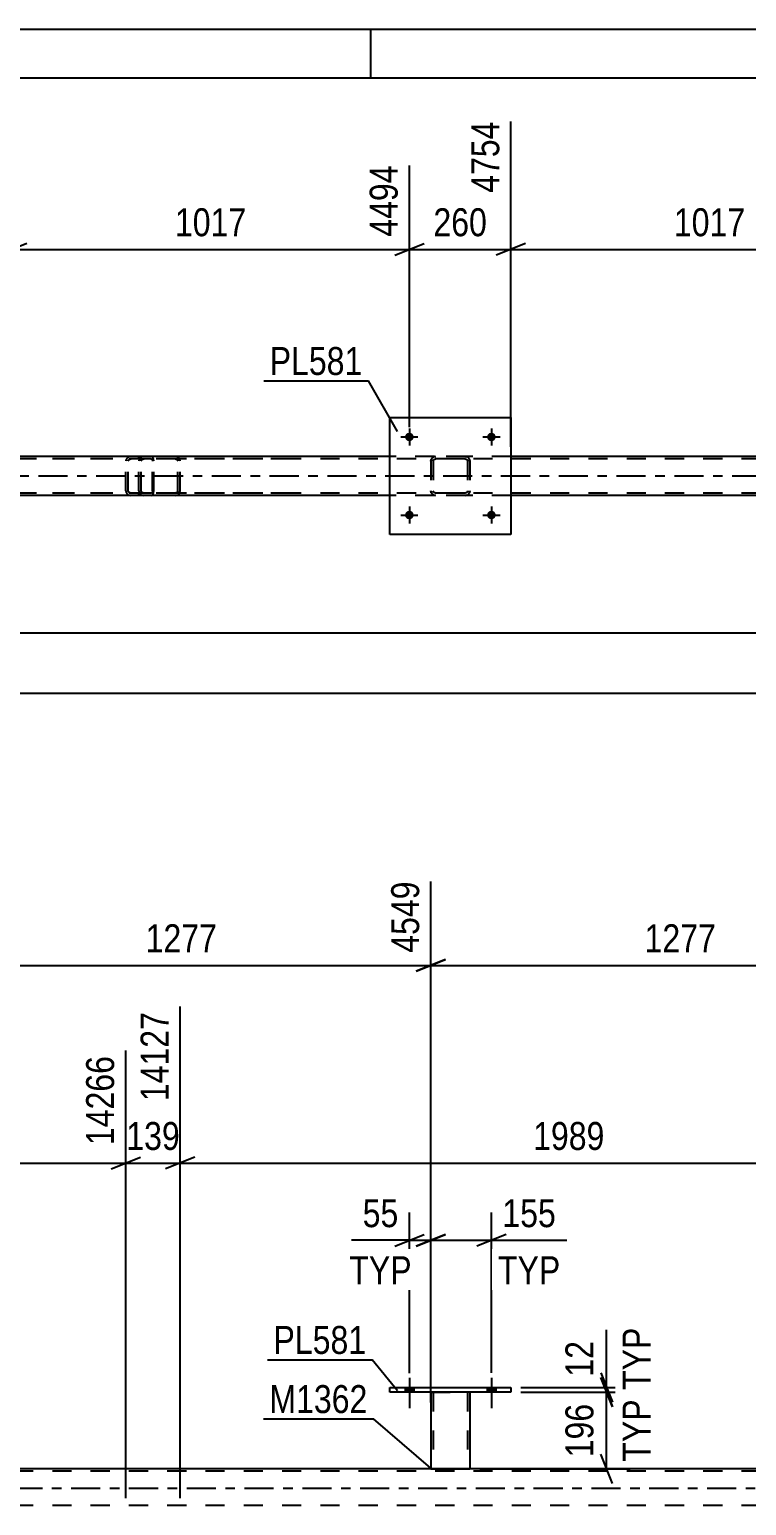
# Model space of a CAD drawing. Header units: millimetres. Extents: x 0 to 841, y 0 to 594.
# Drawn here: x 176.1 to 249.5, y 442.8 to 594 of the extents above; entities that cross this region are included whole.
import ezdxf

# ---------------------------------------------------------------- set-up
doc = ezdxf.new("R2010")
doc.units = ezdxf.units.MM
doc.linetypes.add('DXK_LINE_DOT2', pattern=[3.9198, 1.9599, -1.9599])
doc.linetypes.add('DXK_LINE_DOT3', pattern=[5.9187, 2.979, -0.9799, 0.9799, -0.9799])
doc.styles.add('Arial Narrow', font='ARIALN.TTF', dxfattribs={"height": 0.2})

# ---------------------------------------------------------------- blocks, each defined once
blk = doc.blocks.new('Unknown-272366151-1135')
at = {"color": 5, "linetype": 'Continuous'}
for p, q in [((841, 594), (0, 594)), ((211, 589), (211, 594)), ((836, 589), (5, 589))]:
    blk.add_line(p, q, dxfattribs=at)
blk = doc.blocks.new('Part-272366151-5568 - 5500')
at = {"color": 7, "linetype": 'DXK_LINE_DOT2'}
for p, q in [((756.58, 550.01), (94.12, 550.01)), ((225.36, 550.25), (212.96, 550.25)), ((756.58, 546.49), (94.12, 546.49)), ((225.36, 546.25), (212.96, 546.25))]:
    blk.add_line(p, q, dxfattribs=at)
at = {"color": 2, "linetype": 'Continuous'}
for p, q in [((212.96, 550.25), (174.28, 550.25)), ((264.04, 550.25), (225.36, 550.25)), ((212.96, 546.25), (174.28, 546.25)), ((264.04, 546.25), (225.36, 546.25))]:
    blk.add_line(p, q, dxfattribs=at)
at = {"color": 7, "linetype": 'DXK_LINE_DOT3'}
blk.add_line((94.12, 548.25), (756.58, 548.25), dxfattribs=at)
blk = doc.blocks.new('Part-272366151-5507 - 5500')
at = {"color": 7, "linetype": 'DXK_LINE_DOT2'}
for p, q in [((188.53, 550.25), (176.37, 550.25)), ((188.53, 550.01), (176.37, 550.01)), ((185.97, 549.95), (185.93, 549.77)), ((185.93, 546.73), (185.93, 549.77)), ((186.18, 549.77), (186.2, 549.86)), ((186.18, 546.73), (186.18, 549.77)), ((186.2, 549.86), (186.26, 549.94)), ((186.44, 550.25), (186.24, 550.21)), ((186.26, 549.94), (186.34, 549.99)), ((186.34, 549.99), (186.44, 550.01)), ((187.25, 550.01), (187.25, 550.25)), ((188.63, 550.21), (188.53, 550.25)), ((188.53, 550.01), (188.58, 549.99)), ((188.58, 549.99), (188.62, 549.94)), ((188.62, 549.94), (188.65, 549.86)), ((188.72, 550.11), (188.63, 550.21)), ((188.65, 549.86), (188.66, 549.77)), ((188.66, 546.73), (188.66, 549.77)), ((188.78, 549.95), (188.72, 550.11)), ((188.8, 549.77), (188.78, 549.95)), ((188.8, 546.73), (188.8, 549.77)), ((188.53, 546.49), (176.37, 546.49)), ((188.53, 546.25), (176.37, 546.25)), ((185.93, 546.73), (185.97, 546.54)), ((186.2, 546.64), (186.18, 546.73)), ((186.26, 546.56), (186.2, 546.64)), ((186.24, 546.28), (186.44, 546.25)), ((186.34, 546.51), (186.26, 546.56)), ((186.44, 546.49), (186.34, 546.51)), ((187.25, 546.28), (187.25, 546.49)), ((187.25, 546.25), (187.25, 546.28)), ((188.58, 546.51), (188.53, 546.49)), ((188.53, 546.25), (188.63, 546.28)), ((188.62, 546.56), (188.58, 546.51)), ((188.65, 546.64), (188.62, 546.56)), ((188.63, 546.28), (188.72, 546.39)), ((188.66, 546.73), (188.65, 546.64)), ((188.72, 546.39), (188.78, 546.54)), ((188.78, 546.54), (188.8, 546.73))]:
    blk.add_line(p, q, dxfattribs=at)
for centre, start, end in [((186.42, 549.75), 111.1941, 156.1506), ((186.42, 546.74), 203.8494, 248.8059)]:
    blk.add_arc(centre, 0.492, start, end, dxfattribs=at)
blk = doc.blocks.new('Part-272366151-7630 - 5500')
at = {"color": 2, "linetype": 'Continuous'}
for p, q in [((212.96, 542.25), (212.96, 554.25)), ((212.96, 554.25), (225.36, 554.25)), ((225.36, 554.25), (225.36, 542.25)), ((225.36, 542.25), (212.96, 542.25))]:
    blk.add_line(p, q, dxfattribs=at)
blk = doc.blocks.new('Part-272366151-5545 - 5500')
at = {"color": 7, "linetype": 'DXK_LINE_DOT2'}
for p, q in [((187.29, 549.95), (187.25, 549.77)), ((187.25, 546.73), (187.25, 549.77)), ((187.51, 549.77), (187.53, 549.86)), ((187.51, 546.73), (187.51, 549.77)), ((187.53, 549.86), (187.58, 549.94)), ((187.76, 550.25), (187.57, 550.21)), ((187.58, 549.94), (187.66, 549.99)), ((187.66, 549.99), (187.76, 550.01)), ((202.75, 550.25), (187.76, 550.25)), ((202.75, 550.01), (187.76, 550.01)), ((191.19, 550.21), (191, 550.25)), ((191, 550.01), (191.09, 549.99)), ((191.09, 549.99), (191.18, 549.94)), ((191.18, 549.94), (191.23, 549.86)), ((191.23, 549.86), (191.25, 549.77)), ((191.25, 546.73), (191.25, 549.77)), ((191.51, 549.77), (191.47, 549.95)), ((191.51, 546.73), (191.51, 549.77)), ((187.25, 546.73), (187.29, 546.54)), ((187.53, 546.64), (187.51, 546.73)), ((187.58, 546.56), (187.53, 546.64)), ((187.57, 546.28), (187.76, 546.25)), ((187.66, 546.51), (187.58, 546.56)), ((187.76, 546.49), (187.66, 546.51)), ((202.75, 546.49), (187.76, 546.49)), ((202.75, 546.25), (187.76, 546.25)), ((191.09, 546.51), (191, 546.49)), ((191, 546.25), (191.19, 546.28)), ((191.18, 546.56), (191.09, 546.51)), ((191.23, 546.64), (191.18, 546.56)), ((191.25, 546.73), (191.23, 546.64)), ((191.47, 546.54), (191.51, 546.73))]:
    blk.add_line(p, q, dxfattribs=at)
for centre, start, end in [((187.74, 549.75), 110.7583, 155.68), ((191.02, 549.75), 24.32, 69.2417), ((187.74, 546.75), 204.32, 249.2417), ((191.02, 546.75), 290.7583, 335.68)]:
    blk.add_arc(centre, 0.496, start, end, dxfattribs=at)
blk = doc.blocks.new('Part-272366151-7629 - 5500')
at = {"color": 7, "linetype": 'DXK_LINE_DOT2'}
for p, q in [((217.16, 549.77), (217.2, 549.95)), ((217.2, 549.95), (217.16, 549.77)), ((217.16, 549.77), (217.16, 546.73)), ((217.4, 549.77), (217.42, 549.86)), ((217.4, 549.77), (217.4, 546.73)), ((217.42, 549.86), (217.47, 549.94)), ((217.45, 550.21), (217.64, 550.25)), ((217.64, 550.25), (217.45, 550.21)), ((217.47, 549.94), (217.55, 549.99)), ((217.55, 549.99), (217.64, 550.01)), ((220.68, 550.25), (217.64, 550.25)), ((220.68, 550.01), (217.64, 550.01)), ((220.68, 550.25), (220.86, 550.21)), ((220.86, 550.21), (220.68, 550.25)), ((220.68, 550.01), (220.77, 549.99)), ((220.77, 549.99), (220.85, 549.94)), ((220.85, 549.94), (220.9, 549.86)), ((220.9, 549.86), (220.92, 549.77)), ((220.92, 549.77), (220.92, 546.73)), ((221.12, 549.95), (221.16, 549.77)), ((221.16, 549.77), (221.12, 549.95)), ((221.16, 549.77), (221.16, 546.73)), ((217.2, 546.54), (217.16, 546.73)), ((217.16, 546.73), (217.2, 546.54)), ((217.42, 546.64), (217.4, 546.73)), ((217.47, 546.56), (217.42, 546.64)), ((217.64, 546.25), (217.45, 546.28)), ((217.45, 546.28), (217.64, 546.25)), ((217.55, 546.51), (217.47, 546.56)), ((217.64, 546.49), (217.55, 546.51)), ((220.68, 546.49), (217.64, 546.49)), ((220.68, 546.25), (217.64, 546.25)), ((220.77, 546.51), (220.68, 546.49)), ((220.86, 546.28), (220.68, 546.25)), ((220.68, 546.25), (220.86, 546.28)), ((220.85, 546.56), (220.77, 546.51)), ((220.9, 546.64), (220.85, 546.56)), ((220.92, 546.73), (220.9, 546.64)), ((221.16, 546.73), (221.12, 546.54)), ((221.12, 546.54), (221.16, 546.73))]:
    blk.add_line(p, q, dxfattribs=at)
at = {"color": 7, "linetype": 'DXK_LINE_DOT3'}
blk.add_line((219.16, 548.25), (219.16, 548.25), dxfattribs=at)
at = {"color": 7, "linetype": 'DXK_LINE_DOT2'}
for centre, start, end in [((217.64, 549.77), 112.5, 157.5), ((217.64, 549.77), 112.5, 157.5), ((220.68, 549.77), 22.5, 67.5), ((220.68, 549.77), 22.5, 67.5), ((217.64, 546.73), 202.5, 247.5), ((217.64, 546.73), 202.5, 247.5), ((220.68, 546.73), 292.5, 337.5), ((220.68, 546.73), 292.5, 337.5)]:
    blk.add_arc(centre, 0.48, start, end, dxfattribs=at)
blk = doc.blocks.new('Bolt-272366151-7659 - 5500')
at = {"linetype": 'Continuous'}
for points in [[(215.4, 544.25, -1), (214.52, 544.25, -1)], [(223.8, 544.25, -1), (222.92, 544.25, -1)]]:
    blk.add_hatch(color=1, dxfattribs=at).paths.add_polyline_path(points)
at = {"color": 1, "linetype": 'Continuous'}
for p, q in [((214.96, 545.13), (214.96, 543.37)), ((223.36, 545.13), (223.36, 543.37)), ((214.08, 544.25), (215.84, 544.25)), ((222.48, 544.25), (224.24, 544.25))]:
    blk.add_line(p, q, dxfattribs=at)
blk = doc.blocks.new('Bolt-272366151-7660 - 5500')
at = {"linetype": 'Continuous'}
for points in [[(215.4, 552.25, -1), (214.52, 552.25, -1)], [(223.8, 552.25, -1), (222.92, 552.25, -1)]]:
    blk.add_hatch(color=1, dxfattribs=at).paths.add_polyline_path(points)
at = {"color": 1, "linetype": 'Continuous'}
for p, q in [((214.08, 552.25), (215.84, 552.25)), ((214.96, 553.13), (214.96, 551.37)), ((222.48, 552.25), (224.24, 552.25)), ((223.36, 553.13), (223.36, 551.37))]:
    blk.add_line(p, q, dxfattribs=at)
blk = doc.blocks.new('Part-272366151-4265 - 4038')
at = {"color": 2, "linetype": 'Continuous'}
blk.add_line((756.58, 446.52), (50.12, 446.52), dxfattribs=at)
at = {"color": 7, "linetype": 'DXK_LINE_DOT2'}
for p, q in [((756.58, 446.28), (50.12, 446.28)), ((756.58, 442.76), (50.12, 442.76))]:
    blk.add_line(p, q, dxfattribs=at)
at = {"color": 7, "linetype": 'DXK_LINE_DOT3'}
blk.add_line((50.12, 444.52), (756.58, 444.52), dxfattribs=at)
blk = doc.blocks.new('Part-272366151-6677 - 4038')
at = {"color": 2, "linetype": 'Continuous'}
for p, q in [((217.16, 454.36), (217.16, 446.52)), ((221.16, 454.36), (221.16, 446.52)), ((217.16, 446.52), (221.16, 446.52))]:
    blk.add_line(p, q, dxfattribs=at)
at = {"color": 7, "linetype": 'DXK_LINE_DOT2'}
for p, q in [((217.16, 454.36), (221.16, 454.36)), ((217.16, 454.36), (217.16, 454.36)), ((217.16, 454.36), (217.16, 454.36)), ((217.4, 454.36), (217.4, 446.52)), ((220.92, 454.36), (220.92, 446.52)), ((221.16, 454.36), (221.16, 454.36)), ((221.16, 454.36), (221.16, 454.36)), ((220.86, 446.52), (220.9, 446.52)), ((220.86, 446.52), (220.9, 446.52)), ((220.9, 446.52), (220.92, 446.52)), ((220.9, 446.52), (220.92, 446.52))]:
    blk.add_line(p, q, dxfattribs=at)
blk = doc.blocks.new('Part-272366151-6678 - 4038')
at = {"color": 2, "linetype": 'Continuous'}
for p, q in [((212.96, 454.36), (212.96, 454.84)), ((212.96, 454.84), (225.36, 454.84)), ((225.36, 454.36), (212.96, 454.36)), ((225.36, 454.84), (225.36, 454.36))]:
    blk.add_line(p, q, dxfattribs=at)
blk = doc.blocks.new('Bolt-272366151-6707 - 4038')
at = {"linetype": 'Continuous'}
for points in [[(214.52, 454.36), (215.4, 454.36), (215.4, 454.84), (214.52, 454.84)], [(222.92, 454.36), (223.8, 454.36), (223.8, 454.84), (222.92, 454.84)]]:
    blk.add_hatch(color=1, dxfattribs=at).paths.add_polyline_path(points)
at = {"color": 1, "linetype": 'Continuous'}
for p, q in [((214.96, 455.84), (214.96, 452.72)), ((223.36, 455.84), (223.36, 452.72)), ((214.52, 454.84), (214.52, 454.36)), ((215.4, 454.84), (215.4, 454.36)), ((222.92, 454.84), (222.92, 454.36)), ((223.8, 454.84), (223.8, 454.36))]:
    blk.add_line(p, q, dxfattribs=at)
blk = doc.blocks.new('Bolt-272366151-6708 - 4038')
at = {"linetype": 'Continuous'}
for points in [[(214.52, 454.36), (215.4, 454.36), (215.4, 454.84), (214.52, 454.84)], [(222.92, 454.36), (223.8, 454.36), (223.8, 454.84), (222.92, 454.84)]]:
    blk.add_hatch(color=1, dxfattribs=at).paths.add_polyline_path(points)
at = {"color": 1, "linetype": 'Continuous'}
for p, q in [((214.96, 455.84), (214.96, 452.72)), ((223.36, 455.84), (223.36, 452.72)), ((214.52, 454.84), (214.52, 454.36)), ((215.4, 454.84), (215.4, 454.36)), ((222.92, 454.84), (222.92, 454.36)), ((223.8, 454.84), (223.8, 454.36))]:
    blk.add_line(p, q, dxfattribs=at)
blk = doc.blocks.new('StraightDimension-272366151-5651 - 5500')
at = {"color": 7, "linetype": 'Continuous'}
blk.add_line((57, 532.17), (756.58, 532.17), dxfattribs=at)
blk = doc.blocks.new('StraightDimension-272366151-10152 - 5500')
at = {"color": 7, "linetype": 'Continuous'}
blk.add_line((56.36, 526), (757.22, 526), dxfattribs=at)
blk = doc.blocks.new('StraightDimension-272366151-19103 - 5500')
at = {"color": 7, "linetype": 'Continuous'}
for p, q in [((225.36, 551.25), (225.36, 584.58)), ((266.04, 553.25), (266.04, 580.08)), ((226.86, 572.07), (223.86, 570.87)), ((264.54, 570.87), (267.54, 572.07)), ((225.36, 571.47), (266.04, 571.47))]:
    blk.add_line(p, q, dxfattribs=at)
at = {"color": 0, "linetype": 'Continuous'}
blk.add_wipeout([(265.44, 580.68), (261.24, 580.68), (261.24, 572.17), (265.44, 572.17)], dxfattribs=at)
at = {"color": 0}
blk.add_wipeout([(249.96, 572.22), (249.96, 576.42), (241.44, 576.42), (241.44, 572.22)], dxfattribs=at)
at = {"color": 3, "linetype": 'Continuous', "style": 'Arial Narrow'}
blk.add_text('5771', height=2.863, rotation=90.0002, dxfattribs=at).set_placement((264.84, 572.77))
at = {"color": 3, "style": 'Arial Narrow'}
blk.add_text('1017', height=2.863, dxfattribs=at).set_placement((242.04, 572.82))
blk = doc.blocks.new('StraightDimension-272366151-19104 - 5500')
at = {"color": 7, "linetype": 'Continuous'}
for p, q in [((225.36, 551.25), (225.36, 584.58)), ((214.96, 553.25), (214.96, 580.08)), ((213.46, 570.87), (216.46, 572.07)), ((226.86, 572.07), (223.86, 570.87)), ((214.96, 571.47), (225.36, 571.47))]:
    blk.add_line(p, q, dxfattribs=at)
at = {"color": 0}
blk.add_wipeout([(223.5, 572.22), (223.5, 576.42), (216.82, 576.42), (216.82, 572.22)], dxfattribs=at)
at = {"color": 3, "style": 'Arial Narrow'}
blk.add_text('260', height=2.863, dxfattribs=at).set_placement((217.42, 572.82))
at = {"color": 0, "linetype": 'Continuous'}
blk.add_wipeout([(224.76, 585.18), (220.56, 585.18), (220.56, 576.67), (224.76, 576.67)], dxfattribs=at)
at = {"color": 3, "linetype": 'Continuous', "style": 'Arial Narrow'}
blk.add_text('4754', height=2.863, rotation=90.0002, dxfattribs=at).set_placement((224.16, 577.27))
blk = doc.blocks.new('StraightDimension-272366151-19105 - 5500')
at = {"color": 7, "linetype": 'Continuous'}
for p, q in [((174.28, 551.25), (174.28, 584.58)), ((214.96, 553.25), (214.96, 580.08)), ((175.78, 572.07), (172.78, 570.87)), ((213.46, 570.87), (216.46, 572.07)), ((174.28, 571.47), (214.96, 571.47))]:
    blk.add_line(p, q, dxfattribs=at)
at = {"color": 0, "linetype": 'Continuous'}
blk.add_wipeout([(214.36, 580.68), (210.16, 580.68), (210.16, 572.17), (214.36, 572.17)], dxfattribs=at)
at = {"color": 0}
blk.add_wipeout([(198.87, 572.22), (198.87, 576.42), (190.36, 576.42), (190.36, 572.22)], dxfattribs=at)
at = {"color": 3, "linetype": 'Continuous', "style": 'Arial Narrow'}
blk.add_text('4494', height=2.863, rotation=90.0002, dxfattribs=at).set_placement((213.76, 572.77))
at = {"color": 3, "style": 'Arial Narrow'}
blk.add_text('1017', height=2.863, dxfattribs=at).set_placement((190.96, 572.82))
blk = doc.blocks.new('StraightDimension-272366151-22168 - 4038')
at = {"color": 7, "linetype": 'Continuous'}
for p, q in [((234.55, 455.86), (235.75, 452.86)), ((226.36, 454.36), (237.55, 454.36)), ((235.15, 446.52), (235.15, 454.36)), ((235.75, 445.02), (234.55, 448.02)), ((222.16, 446.52), (237.55, 446.52))]:
    blk.add_line(p, q, dxfattribs=at)
at = {"color": 0}
blk.add_wipeout([(234.4, 453.78), (230.2, 453.78), (230.2, 447.1), (234.4, 447.1)], dxfattribs=at)
at = {"color": 0, "linetype": 'Continuous'}
blk.add_wipeout([(240.25, 454.23), (236.05, 454.23), (236.05, 446.65), (240.25, 446.65)], dxfattribs=at)
at = {"color": 3, "style": 'Arial Narrow'}
blk.add_text('196', height=2.863, rotation=90.0002, dxfattribs=at).set_placement((233.8, 447.7))
at = {"color": 3, "linetype": 'Continuous', "style": 'Arial Narrow'}
blk.add_text('TYP', height=2.863, rotation=90.0002, dxfattribs=at).set_placement((239.65, 447.25))
blk = doc.blocks.new('StraightDimension-272366151-22186 - 4038')
at = {"color": 7, "linetype": 'Continuous'}
for p, q in [((217.16, 455.36), (217.16, 472.78)), ((223.36, 456.36), (223.36, 472.78)), ((215.66, 469.33), (218.66, 470.53)), ((224.86, 470.53), (221.86, 469.33)), ((217.16, 469.93), (223.36, 469.93))]:
    blk.add_line(p, q, dxfattribs=at)
at = {"color": 0}
blk.add_wipeout([(230.57, 470.68), (230.57, 474.88), (223.88, 474.88), (223.88, 470.68)], dxfattribs=at)
at = {"color": 0, "linetype": 'Continuous'}
blk.add_wipeout([(231.02, 464.83), (231.02, 469.03), (223.43, 469.03), (223.43, 464.83)], dxfattribs=at)
at = {"color": 7, "linetype": 'Continuous'}
blk.add_line((223.36, 469.93), (231.09, 469.93), dxfattribs=at)
blk.add_line((223.36, 469.93), (231.09, 469.93), dxfattribs=at)
at = {"color": 3, "style": 'Arial Narrow'}
blk.add_text('155', height=2.863, dxfattribs=at).set_placement((224.48, 471.28))
at = {"color": 3, "linetype": 'Continuous', "style": 'Arial Narrow'}
blk.add_text('TYP', height=2.863, dxfattribs=at).set_placement((224.03, 465.43))
blk = doc.blocks.new('StraightDimension-272366151-4305 - 4038')
at = {"color": 7, "linetype": 'Continuous'}
for p, q in [((191.51, 443.52), (191.51, 493.88)), ((185.93, 443.52), (185.93, 489.38)), ((184.43, 477.24), (187.43, 478.44)), ((193.01, 478.44), (190.01, 477.24)), ((185.93, 477.84), (191.51, 477.84))]:
    blk.add_line(p, q, dxfattribs=at)
at = {"color": 0, "linetype": 'Continuous'}
blk.add_wipeout([(190.91, 493.93), (186.71, 493.93), (186.71, 483.59), (190.91, 483.59)], dxfattribs=at)
at = {"color": 0}
blk.add_wipeout([(192.06, 478.59), (192.06, 482.79), (185.38, 482.79), (185.38, 478.59)], dxfattribs=at)
at = {"color": 3, "linetype": 'Continuous', "style": 'Arial Narrow'}
blk.add_text('14127', height=2.863, rotation=90.0002, dxfattribs=at).set_placement((190.31, 484.19))
at = {"color": 3, "style": 'Arial Narrow'}
blk.add_text('139', height=2.863, dxfattribs=at).set_placement((185.98, 479.19))
blk = doc.blocks.new('StraightDimension-272366151-4304 - 4038')
at = {"color": 7, "linetype": 'Continuous'}
for p, q in [((191.51, 443.52), (191.51, 493.88)), ((271.07, 443.52), (271.07, 489.38)), ((193.01, 478.44), (190.01, 477.24)), ((269.57, 477.24), (272.57, 478.44)), ((191.51, 477.84), (271.07, 477.84))]:
    blk.add_line(p, q, dxfattribs=at)
at = {"color": 0, "linetype": 'Continuous'}
blk.add_wipeout([(270.47, 489.43), (266.27, 489.43), (266.27, 479.09), (270.47, 479.09)], dxfattribs=at)
at = {"color": 0}
blk.add_wipeout([(235.54, 478.59), (235.54, 482.79), (227.03, 482.79), (227.03, 478.59)], dxfattribs=at)
at = {"color": 3, "linetype": 'Continuous', "style": 'Arial Narrow'}
blk.add_text('12138', height=2.863, rotation=90.0002, dxfattribs=at).set_placement((269.87, 479.69))
at = {"color": 3, "style": 'Arial Narrow'}
blk.add_text('1989', height=2.863, dxfattribs=at).set_placement((227.63, 479.19))
blk = doc.blocks.new('StraightDimension-272366151-4306 - 4038')
at = {"color": 7, "linetype": 'Continuous'}
for p, q in [((102.12, 443.52), (102.12, 489.38)), ((185.93, 443.52), (185.93, 489.38)), ((103.62, 478.44), (100.62, 477.24)), ((184.43, 477.24), (187.43, 478.44)), ((102.12, 477.84), (185.93, 477.84))]:
    blk.add_line(p, q, dxfattribs=at)
at = {"color": 0, "linetype": 'Continuous'}
blk.add_wipeout([(185.33, 489.43), (181.13, 489.43), (181.13, 479.09), (185.33, 479.09)], dxfattribs=at)
at = {"color": 0}
blk.add_wipeout([(148.28, 478.59), (148.28, 482.79), (139.77, 482.79), (139.77, 478.59)], dxfattribs=at)
at = {"color": 3, "linetype": 'Continuous', "style": 'Arial Narrow'}
blk.add_text('14266', height=2.863, rotation=90.0002, dxfattribs=at).set_placement((184.73, 479.69))
at = {"color": 3, "style": 'Arial Narrow'}
blk.add_text('2095', height=2.863, dxfattribs=at).set_placement((140.37, 479.19))
blk = doc.blocks.new('StraightDimension-272366151-21903 - 4038')
at = {"color": 7, "linetype": 'Continuous'}
for p, q in [((217.16, 453.32), (217.16, 506.71)), ((268.24, 453.32), (268.24, 506.71)), ((218.66, 498.7), (215.66, 497.5)), ((217.16, 498.1), (268.24, 498.1)), ((266.74, 497.5), (269.74, 498.7))]:
    blk.add_line(p, q, dxfattribs=at)
at = {"color": 0, "linetype": 'Continuous'}
blk.add_wipeout([(267.64, 507.31), (263.44, 507.31), (263.44, 498.8), (267.64, 498.8)], dxfattribs=at)
at = {"color": 0}
blk.add_wipeout([(246.96, 498.85), (246.96, 503.05), (238.44, 503.05), (238.44, 498.85)], dxfattribs=at)
at = {"color": 3, "linetype": 'Continuous', "style": 'Arial Narrow'}
blk.add_text('5826', height=2.863, rotation=90.0002, dxfattribs=at).set_placement((267.04, 499.4))
at = {"color": 3, "style": 'Arial Narrow'}
blk.add_text('1277', height=2.863, dxfattribs=at).set_placement((239.04, 499.45))
blk = doc.blocks.new('StraightDimension-272366151-21904 - 4038')
at = {"color": 7, "linetype": 'Continuous'}
for p, q in [((166.08, 453.32), (166.08, 506.71)), ((217.16, 453.32), (217.16, 506.71)), ((167.58, 498.7), (164.58, 497.5)), ((166.08, 498.1), (217.16, 498.1)), ((215.66, 497.5), (218.66, 498.7))]:
    blk.add_line(p, q, dxfattribs=at)
at = {"color": 0, "linetype": 'Continuous'}
blk.add_wipeout([(216.56, 507.31), (212.36, 507.31), (212.36, 498.8), (216.56, 498.8)], dxfattribs=at)
at = {"color": 0}
blk.add_wipeout([(195.87, 498.85), (195.87, 503.05), (187.36, 503.05), (187.36, 498.85)], dxfattribs=at)
at = {"color": 3, "linetype": 'Continuous', "style": 'Arial Narrow'}
blk.add_text('4549', height=2.863, rotation=90.0002, dxfattribs=at).set_placement((215.96, 499.4))
at = {"color": 3, "style": 'Arial Narrow'}
blk.add_text('1277', height=2.863, dxfattribs=at).set_placement((187.96, 499.45))
blk = doc.blocks.new('StraightDimension-272366151-22167 - 4038')
at = {"color": 7, "linetype": 'Continuous'}
for p, q in [((234.55, 456.34), (235.75, 453.34)), ((235.75, 452.86), (234.55, 455.86)), ((226.36, 454.84), (237.55, 454.84)), ((226.36, 454.36), (237.55, 454.36)), ((235.15, 454.36), (235.15, 454.84))]:
    blk.add_line(p, q, dxfattribs=at)
at = {"color": 0, "linetype": 'Continuous'}
blk.add_wipeout([(240.25, 461.59), (236.05, 461.59), (236.05, 454), (240.25, 454)], dxfattribs=at)
at = {"color": 0}
blk.add_wipeout([(234.4, 460.22), (230.2, 460.22), (230.2, 455.36), (234.4, 455.36)], dxfattribs=at)
at = {"color": 7, "linetype": 'Continuous'}
blk.add_line((235.15, 454.84), (235.15, 460.75), dxfattribs=at)
blk.add_line((235.15, 454.84), (235.15, 460.75), dxfattribs=at)
at = {"color": 3, "linetype": 'Continuous', "style": 'Arial Narrow'}
blk.add_text('TYP', height=2.863, rotation=90.0002, dxfattribs=at).set_placement((239.65, 454.6))
at = {"color": 3, "style": 'Arial Narrow'}
blk.add_text('12', height=2.863, rotation=90.0002, dxfattribs=at).set_placement((233.8, 455.96))
blk = doc.blocks.new('StraightDimension-272366151-22187 - 4038')
at = {"color": 7, "linetype": 'Continuous'}
for p, q in [((214.96, 456.33), (214.96, 472.78)), ((217.16, 455.36), (217.16, 472.78)), ((213.46, 469.33), (216.46, 470.53)), ((218.66, 470.53), (215.66, 469.33)), ((214.96, 469.93), (217.16, 469.93))]:
    blk.add_line(p, q, dxfattribs=at)
at = {"color": 0}
blk.add_wipeout([(214.43, 470.68), (214.43, 474.88), (209.58, 474.88), (209.58, 470.68)], dxfattribs=at)
at = {"color": 0, "linetype": 'Continuous'}
blk.add_wipeout([(215.8, 464.83), (215.8, 469.03), (208.21, 469.03), (208.21, 464.83)], dxfattribs=at)
at = {"color": 7, "linetype": 'Continuous'}
blk.add_line((214.96, 469.93), (209.05, 469.93), dxfattribs=at)
blk.add_line((214.96, 469.93), (209.05, 469.93), dxfattribs=at)
at = {"color": 3, "style": 'Arial Narrow'}
blk.add_text('55', height=2.863, dxfattribs=at).set_placement((210.18, 471.28))
at = {"color": 3, "linetype": 'Continuous', "style": 'Arial Narrow'}
blk.add_text('TYP', height=2.863, dxfattribs=at).set_placement((208.81, 465.43))
blk = doc.blocks.new('Mark-272366151-19864 - 5500')
at = {"color": 0}
blk.add_wipeout([(210.16, 558.6), (210.16, 561.6), (200.66, 561.6), (200.66, 558.6)], dxfattribs=at)
blk.add_wipeout([(210.16, 558.6), (210.16, 561.6), (200.66, 561.6), (200.66, 558.6)], dxfattribs=at)
at = {"color": 30, "linetype": 'Continuous'}
for p in [(200.06, 558), (213.76, 552.8)]:
    blk.add_line(p, (210.76, 558), dxfattribs=at)
at = {"color": 3, "style": 'Arial Narrow'}
blk.add_text('PL581', height=2.863, dxfattribs=at).set_placement((200.66, 558.6))
blk = doc.blocks.new('Mark-272366151-20340 - 4038')
at = {"color": 0}
blk.add_wipeout([(210.55, 458.29), (210.55, 461.29), (201.05, 461.29), (201.05, 458.29)], dxfattribs=at)
blk.add_wipeout([(210.55, 458.29), (210.55, 461.29), (201.05, 461.29), (201.05, 458.29)], dxfattribs=at)
at = {"color": 30, "linetype": 'Continuous'}
for p in [(200.45, 457.69), (213.73, 454.51)]:
    blk.add_line(p, (211.15, 457.69), dxfattribs=at)
at = {"color": 3, "style": 'Arial Narrow'}
blk.add_text('PL581', height=2.863, dxfattribs=at).set_placement((201.05, 458.29))
blk = doc.blocks.new('Mark-272366151-20337 - 4038')
at = {"color": 0}
blk.add_wipeout([(210.68, 452.23), (210.68, 455.23), (200.63, 455.23), (200.63, 452.23)], dxfattribs=at)
blk.add_wipeout([(210.68, 452.23), (210.68, 455.23), (200.63, 455.23), (200.63, 452.23)], dxfattribs=at)
at = {"color": 30, "linetype": 'Continuous'}
for p in [(200.03, 451.63), (217.16, 446.58)]:
    blk.add_line(p, (211.28, 451.63), dxfattribs=at)
at = {"color": 3, "style": 'Arial Narrow'}
blk.add_text('M1362', height=2.863, dxfattribs=at).set_placement((200.63, 452.23))

msp = doc.modelspace()

# ---------------------------------------------------------------- block references
for name in ['Unknown-272366151-1135', 'Part-272366151-7630 - 5500', 'Part-272366151-5568 - 5500', 'Bolt-272366151-7660 - 5500', 'Part-272366151-5507 - 5500', 'Part-272366151-5545 - 5500', 'Part-272366151-7629 - 5500', 'Bolt-272366151-7659 - 5500', 'Bolt-272366151-6707 - 4038', 'Bolt-272366151-6708 - 4038', 'Part-272366151-6678 - 4038', 'Part-272366151-6677 - 4038', 'Part-272366151-4265 - 4038']:
    msp.add_blockref(name, (0, 0))

# ---------------------------------------------------------------- next in the draw order: block references
for name in ['StraightDimension-272366151-19103 - 5500', 'StraightDimension-272366151-5651 - 5500', 'StraightDimension-272366151-4305 - 4038', 'StraightDimension-272366151-22168 - 4038']:
    msp.add_blockref(name, (0, 0))

# ---------------------------------------------------------------- next in the draw order: block references
for name in ['StraightDimension-272366151-19104 - 5500', 'StraightDimension-272366151-10152 - 5500', 'StraightDimension-272366151-4306 - 4038', 'StraightDimension-272366151-22186 - 4038']:
    msp.add_blockref(name, (0, 0))

# ---------------------------------------------------------------- next in the draw order: block references
for name in ['StraightDimension-272366151-19105 - 5500', 'StraightDimension-272366151-4304 - 4038']:
    msp.add_blockref(name, (0, 0))

# ---------------------------------------------------------------- next in the draw order: block references
for name in ['Mark-272366151-19864 - 5500', 'StraightDimension-272366151-21903 - 4038']:
    msp.add_blockref(name, (0, 0))

# ---------------------------------------------------------------- next in the draw order: block references
for name in ['StraightDimension-272366151-21904 - 4038', 'StraightDimension-272366151-22167 - 4038']:
    msp.add_blockref(name, (0, 0))

# ---------------------------------------------------------------- next in the draw order: block references
msp.add_blockref('StraightDimension-272366151-22187 - 4038', (0, 0))

# ---------------------------------------------------------------- next in the draw order: block references
msp.add_blockref('Mark-272366151-20340 - 4038', (0, 0))

# ---------------------------------------------------------------- next in the draw order: block references
msp.add_blockref('Mark-272366151-20337 - 4038', (0, 0))

doc.saveas('drawing.dxf')
